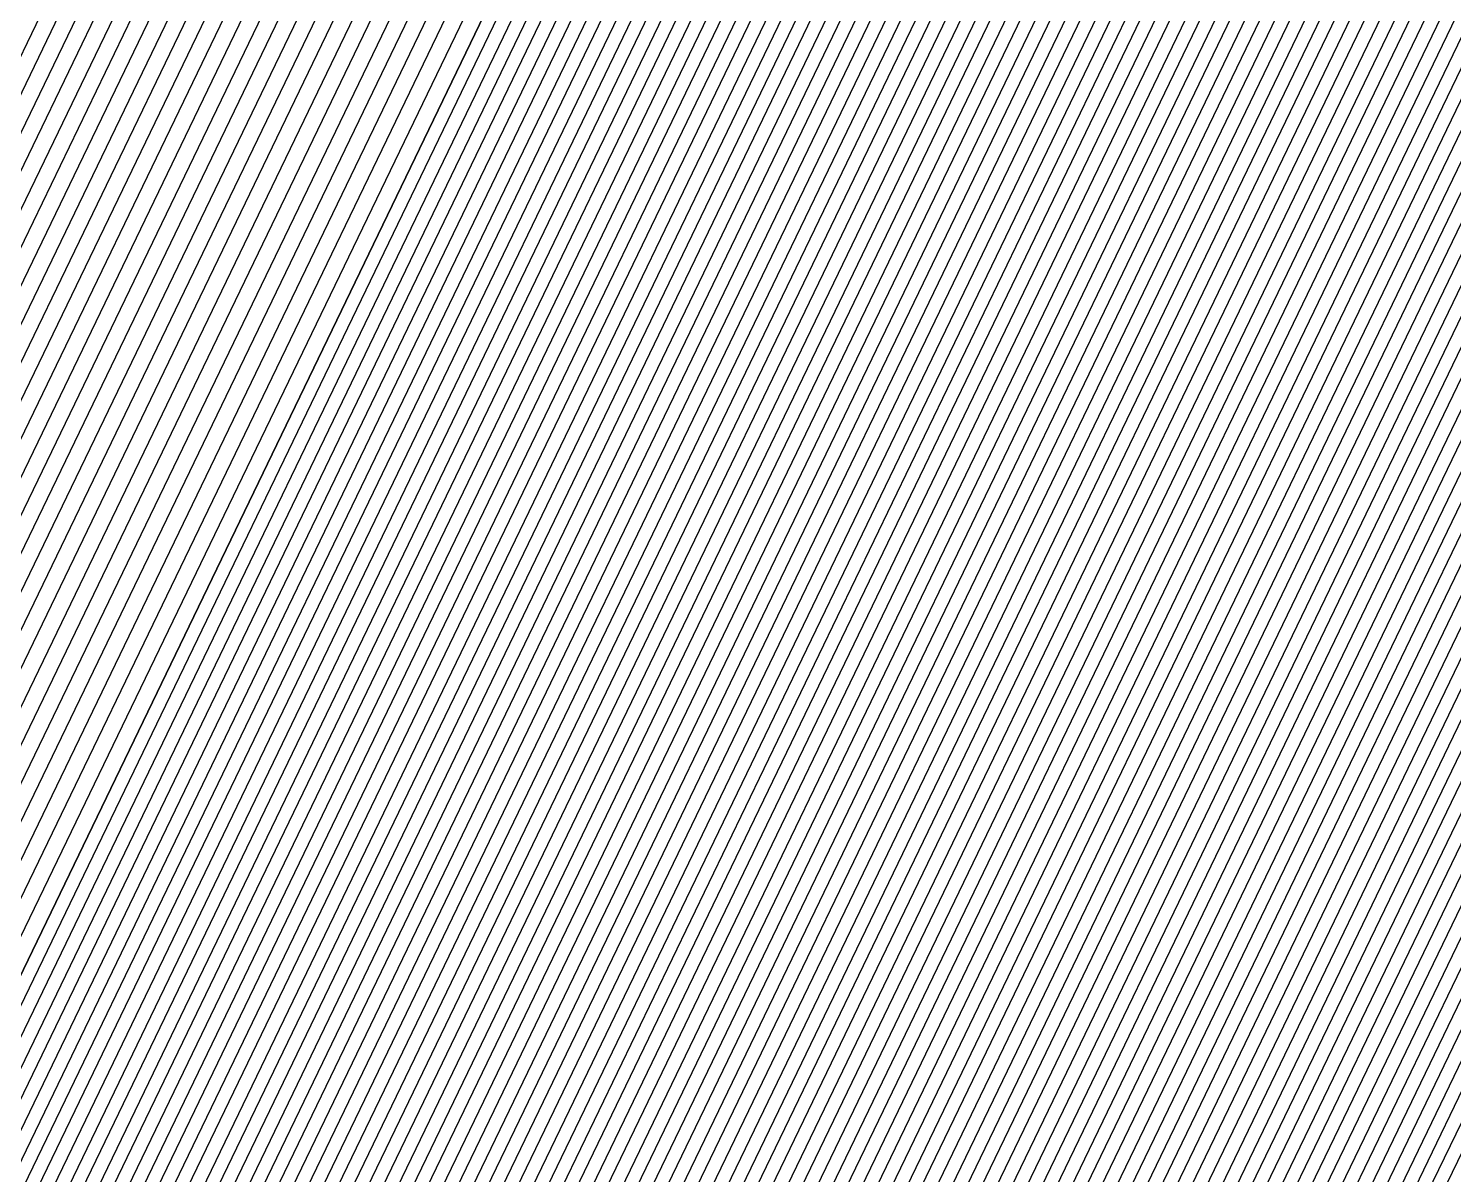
# Model space of a CAD drawing. Extents: x 7084 to 11035, y 13750 to 16729.
# Drawn here: x 8575.3 to 8638.5, y 15227 to 15277.7 of the extents above; entities that cross this region are included whole.
import ezdxf

# ---------------------------------------------------------------- set-up
doc = ezdxf.new("R2010")
doc.units = 0
doc.layers.add('Default', color=7, linetype='Continuous')

msp = doc.modelspace()

# ---------------------------------------------------------------- linework, layer by layer
at = {"layer": 'Default'}
for points in [[(8548.842, 15222.324), (8609.316, 15347.591), (8620.069, 15349.245), (8671.903, 15422.678), (8679.899, 15418.818), (8753.086, 15399.734), (8831.592, 15448.8), (8751.172, 15546.245), (8705.817, 15501.829), (8697.821, 15505.689), (8743.176, 15550.105), (8754.833, 15573.873), (8852.024, 15642.986), (9016.167, 15681.862), (9024.556, 15695.355), (9049.722, 15677.964), (9257.061, 15671.485), (9373.689, 15630.449), (9492.477, 15585.094), (9526.331, 15594.089), (9852.458, 15505.538)], [(8549.255, 15221.485), (8609.89, 15347.085), (8620.195, 15348.671), (8672.168, 15422.299), (8679.83, 15418.599), (8753.212, 15399.465), (8831.927, 15448.662), (8751.293, 15546.365), (8705.817, 15501.832), (8698.154, 15505.531), (8743.63, 15550.064), (8754.802, 15572.842), (8852.25, 15642.139), (9016.83, 15681.119), (9024.869, 15694.049), (9048.987, 15677.383), (9256.877, 15670.887), (9373.815, 15629.742), (9492.919, 15584.266), (9525.363, 15592.886), (9852.357, 15504.099)], [(9852.257, 15502.661), (9524.395, 15591.683), (9493.362, 15583.438), (9373.942, 15629.034), (9256.694, 15670.288), (9048.252, 15676.802), (9025.183, 15692.744), (9017.493, 15680.375), (8852.477, 15641.293), (8754.77, 15571.812), (8744.084, 15550.024), (8698.487, 15505.373), (8705.817, 15501.834), (8751.413, 15546.486), (8832.261, 15448.523), (8753.338, 15399.196), (8679.761, 15418.381), (8672.432, 15421.919), (8620.321, 15348.096), (8610.465, 15346.58), (8549.669, 15220.646)], [(8550.083, 15219.808), (8611.039, 15346.074), (8620.448, 15347.522), (8672.696, 15421.54), (8679.692, 15418.163), (8753.464, 15398.927), (8832.596, 15448.385), (8751.534, 15546.606), (8705.817, 15501.837), (8698.82, 15505.214), (8744.538, 15549.984), (8754.738, 15570.781), (8852.703, 15640.446), (9018.156, 15679.632), (9025.496, 15691.438), (9047.517, 15676.221), (9256.51, 15669.69)], [(9852.055, 15499.785), (9522.459, 15589.278), (9494.247, 15581.782), (9374.195, 15627.62), (9256.326, 15669.092), (9046.782, 15675.64), (9025.81, 15690.133), (9018.819, 15678.889), (8852.93, 15639.599), (8754.706, 15569.751), (8744.991, 15549.944), (8699.153, 15505.056), (8705.817, 15501.839), (8751.654, 15546.727), (8832.93, 15448.246), (8753.589, 15398.658), (8679.623, 15417.945), (8672.96, 15421.161), (8620.574, 15346.947), (8611.613, 15345.569), (8550.496, 15218.969)], [(8550.91, 15218.13), (8612.188, 15345.063), (8620.701, 15346.373), (8673.225, 15420.782), (8679.555, 15417.726), (8753.715, 15398.389), (8833.265, 15448.108), (8751.775, 15546.848), (8705.817, 15501.842), (8699.487, 15504.898), (8745.445, 15549.904), (8754.674, 15568.72), (8853.156, 15638.752), (9019.482, 15678.145), (9026.123, 15688.827), (9046.047, 15675.059), (9256.143, 15668.494), (9374.322, 15626.912), (9494.689, 15580.954), (9521.491, 15588.075), (9851.954, 15498.347)], [(9851.753, 15495.47), (9519.555, 15585.67), (9495.574, 15579.298), (9374.575, 15625.498), (9255.776, 15667.298), (9044.577, 15673.898), (9026.751, 15686.216), (9020.809, 15676.659), (8853.609, 15637.059), (8754.61, 15566.659), (8746.353, 15549.823), (8700.153, 15504.581), (8705.817, 15501.847), (8752.016, 15547.089), (8833.934, 15447.831), (8753.966, 15397.851), (8679.417, 15417.29), (8673.753, 15420.024), (8620.953, 15345.224), (8613.337, 15344.052), (8551.737, 15216.453)], [(9851.652, 15494.032), (9518.587, 15584.467), (9496.017, 15578.47), (9374.701, 15624.79), (9255.592, 15666.699), (9043.842, 15673.317), (9027.064, 15684.91), (9021.472, 15675.915), (8853.836, 15636.212), (8754.578, 15565.629), (8746.806, 15549.783), (8700.486, 15504.423), (8705.817, 15501.849), (8752.137, 15547.21), (8834.268, 15447.692), (8754.092, 15397.582), (8679.348, 15417.071), (8674.017, 15419.645), (8621.08, 15344.65), (8613.911, 15343.547), (8552.15, 15215.614)], [(8552.564, 15214.776), (8614.485, 15343.041), (8621.206, 15344.075), (8674.281, 15419.266), (8679.279, 15416.853), (8754.218, 15397.313), (8834.603, 15447.554), (8752.258, 15547.33), (8705.817, 15501.852), (8700.819, 15504.264), (8747.26, 15549.743), (8754.546, 15564.598), (8854.062, 15635.365), (9022.135, 15675.172), (9027.378, 15683.605), (9043.107, 15672.736), (9255.408, 15666.101), (9374.828, 15624.083), (9496.459, 15577.642), (9517.618, 15583.264), (9851.551, 15492.594)], [(9851.35, 15489.717), (9515.682, 15580.859), (9497.344, 15575.986), (9375.081, 15622.669), (9255.041, 15664.905), (9041.637, 15671.574), (9028.005, 15680.994), (9023.461, 15673.685), (8854.516, 15633.672), (8754.482, 15562.537), (8748.168, 15549.662), (8701.486, 15503.948), (8705.817, 15501.857), (8752.499, 15547.571), (8835.272, 15447.276), (8754.469, 15396.775), (8679.141, 15416.417), (8674.81, 15418.507), (8621.459, 15342.927), (8615.634, 15342.03), (8553.391, 15213.098)], [(8554.218, 15211.421), (8616.783, 15341.019), (8621.712, 15341.778), (8675.338, 15417.749), (8679.003, 15415.98), (8754.721, 15396.237), (8835.941, 15446.999), (8752.74, 15547.813), (8705.817, 15501.862), (8702.152, 15503.631), (8749.075, 15549.582), (8754.418, 15560.476), (8854.969, 15631.978), (9024.787, 15672.198), (9028.632, 15678.383), (9040.167, 15670.412), (9254.674, 15663.709), (9375.334, 15621.254), (9498.229, 15574.33), (9513.746, 15578.453), (9851.149, 15486.841)], [(8554.632, 15210.583), (8617.358, 15340.514), (8621.838, 15341.203), (8675.603, 15417.37), (8678.934, 15415.762), (8754.846, 15395.968), (8836.275, 15446.861), (8752.861, 15547.933), (8705.817, 15501.864), (8702.485, 15503.473), (8749.529, 15549.542), (8754.386, 15559.445), (8855.195, 15631.132), (9025.45, 15671.455), (9028.946, 15677.077), (9039.432, 15669.831), (9254.49, 15663.11), (9375.461, 15620.547), (9498.672, 15573.502), (9512.778, 15577.25), (9851.048, 15485.402)], [(8555.046, 15209.744), (8617.932, 15340.009), (8621.964, 15340.629), (8675.867, 15416.991), (8678.865, 15415.543), (8754.972, 15395.699), (8836.61, 15446.722), (8752.981, 15548.054), (8705.817, 15501.867), (8702.818, 15503.314), (8749.983, 15549.501), (8754.354, 15558.415), (8855.422, 15630.285), (9026.113, 15670.712), (9029.259, 15675.772), (9038.696, 15669.25), (9254.307, 15662.512), (9375.588, 15619.839), (9499.115, 15572.675), (9511.81, 15576.048), (9850.947, 15483.964)], [(8555.459, 15208.905), (8618.506, 15339.503), (8622.091, 15340.054), (8676.131, 15416.612), (8678.796, 15415.325), (8755.098, 15395.43), (8836.944, 15446.584), (8753.102, 15548.175), (8705.817, 15501.869), (8703.151, 15503.156), (8750.437, 15549.461), (8754.322, 15557.384), (8855.648, 15629.438), (9026.776, 15669.968), (9029.573, 15674.466), (9037.961, 15668.669), (9254.123, 15661.914), (9375.714, 15619.132)], [(9850.746, 15481.088), (9509.874, 15573.642), (9500, 15571.019), (9375.841, 15618.425), (9253.94, 15661.316), (9037.226, 15668.088), (9029.886, 15673.16), (9027.44, 15669.225), (8855.875, 15628.591), (8754.291, 15556.354), (8750.891, 15549.421), (8703.484, 15502.998), (8705.817, 15501.872), (8753.223, 15548.295), (8837.279, 15446.445), (8755.224, 15395.161), (8678.727, 15415.107), (8676.395, 15416.233), (8622.217, 15339.48), (8619.081, 15338.998), (8555.873, 15208.067)], [(9508.906, 15572.44), (9500.442, 15570.191), (9375.967, 15617.717), (9253.756, 15660.718), (9036.491, 15667.507), (9030.2, 15671.855), (9028.103, 15668.482), (8856.101, 15627.745), (8754.259, 15555.323), (8751.344, 15549.381), (8703.818, 15502.839), (8705.817, 15501.874), (8753.343, 15548.416), (8837.613, 15446.307), (8755.349, 15394.892), (8678.658, 15414.889), (8676.66, 15415.854), (8622.343, 15338.906), (8619.655, 15338.492), (8556.286, 15207.228)], [(9850.544, 15478.211), (9507.938, 15571.237), (9500.885, 15569.363), (9376.094, 15617.01), (9253.573, 15660.119), (9035.756, 15666.926), (9030.513, 15670.549), (9028.766, 15667.738), (8856.328, 15626.898), (8754.227, 15554.292), (8751.798, 15549.341), (8704.151, 15502.681), (8705.817, 15501.877), (8753.464, 15548.536), (8837.948, 15446.168), (8755.475, 15394.623), (8678.59, 15414.67), (8676.924, 15415.475), (8622.47, 15338.331), (8620.23, 15337.987), (8556.7, 15206.389)], [(8557.113, 15205.551), (8620.804, 15337.481), (8622.596, 15337.757), (8677.188, 15415.095), (8678.521, 15414.452), (8755.601, 15394.354), (8838.282, 15446.03), (8753.584, 15548.657), (8705.817, 15501.879), (8704.484, 15502.523), (8752.252, 15549.3), (8754.195, 15553.262), (8856.555, 15626.051), (9029.429, 15666.995), (9030.827, 15669.244), (9035.021, 15666.345), (9253.389, 15659.521)], [(9850.343, 15475.335), (9506.001, 15568.831), (9501.77, 15567.707), (9376.347, 15615.595), (9253.205, 15658.923), (9034.286, 15665.764), (9031.141, 15667.938), (9030.092, 15666.252), (8856.781, 15625.204), (8754.163, 15552.231), (8752.706, 15549.26), (8704.817, 15502.364), (8705.817, 15501.882), (8753.705, 15548.778), (8838.617, 15445.891), (8755.727, 15394.085), (8678.452, 15414.234), (8677.452, 15414.716), (8622.722, 15337.182), (8621.378, 15336.976), (8557.527, 15204.712)], [(8557.941, 15203.873), (8621.953, 15336.47), (8622.849, 15336.608), (8677.716, 15414.337), (8678.383, 15414.016), (8755.852, 15393.816), (8838.951, 15445.753), (8753.826, 15548.898), (8705.817, 15501.884), (8705.15, 15502.206), (8753.159, 15549.22), (8754.131, 15551.201), (8857.008, 15624.358), (9030.755, 15665.508), (9031.454, 15666.633), (9033.551, 15665.183), (9253.022, 15658.325), (9376.474, 15614.888), (9502.212, 15566.879), (9505.033, 15567.629), (9850.242, 15473.896)], [(8547.923, 15087.875), (8557.091, 15202.47), (8558.189, 15203.045), (8558.354, 15203.035), (8622.527, 15335.965), (8622.975, 15336.034), (8677.981, 15413.958), (8678.314, 15413.797), (8755.978, 15393.547), (8839.286, 15445.614), (8753.946, 15549.019), (8705.817, 15501.887), (8705.483, 15502.048), (8753.613, 15549.18), (8754.099, 15550.17), (8857.234, 15623.511), (9031.418, 15664.765), (9031.768, 15665.327), (9032.816, 15664.603), (9252.838, 15657.727), (9376.6, 15614.181), (9502.655, 15566.051), (9504.065, 15566.426), (9850.141, 15472.458)], [(8559.514, 15202.369), (8623.619, 15335.156), (8623.651, 15335.254), (8623.702, 15335.397), (8678.649, 15413.237), (8756.229, 15393.009), (8839.955, 15445.337), (8754.707, 15548.631), (8857.731, 15621.893), (9031.728, 15663.103), (9032.262, 15663.144), (9252.047, 15656.275), (9252.761, 15656.341), (9376.391, 15612.842), (9376.85, 15613.104), (9502.769, 15565.026), (9503.261, 15564.846), (9848.966, 15470.979)], [(9846.816, 15470.897), (9503.59, 15564.091), (9502.112, 15564.632), (9377.096, 15612.366), (9375.718, 15611.578), (9252.975, 15654.765), (9250.833, 15654.568), (9032.623, 15661.388), (9031.023, 15661.264), (8858.273, 15620.35), (8755.987, 15547.613), (8840.624, 15445.06), (8756.481, 15392.471), (8679.456, 15412.554), (8624.904, 15335.272), (8624.751, 15334.844), (8624.653, 15334.548), (8561.008, 15202.713)], [(9844.666, 15470.815), (9503.918, 15563.336), (9501.456, 15564.238), (9377.342, 15611.627), (9375.045, 15610.314), (9253.188, 15653.19), (9249.618, 15652.862), (9032.984, 15659.631), (9030.317, 15659.426), (8858.815, 15618.807), (8757.267, 15546.596), (8841.293, 15444.783), (8756.732, 15391.933), (8680.264, 15411.871), (8626.105, 15335.147), (8625.851, 15334.433), (8625.686, 15333.941), (8562.501, 15203.058)], [(8563.248, 15203.23), (8626.203, 15333.638), (8626.4, 15334.228), (8626.706, 15335.084), (8680.668, 15411.53), (8756.858, 15391.664), (8841.627, 15444.644), (8757.907, 15546.087), (8859.085, 15618.036), (9029.964, 15658.507), (9033.164, 15658.753), (9249.011, 15652.008), (9253.295, 15652.402), (9374.708, 15609.682), (9377.466, 15611.258), (9501.128, 15564.041), (9504.082, 15562.958), (9843.591, 15470.774)], [(9842.516, 15470.733), (9504.246, 15562.581), (9500.8, 15563.845), (9377.589, 15610.889), (9374.372, 15609.051), (9253.401, 15651.614), (9248.404, 15651.155), (9033.345, 15657.875), (9029.611, 15657.588), (8859.356, 15617.265), (8758.547, 15545.578), (8841.962, 15444.506), (8756.984, 15391.395), (8681.071, 15411.188), (8627.307, 15335.021), (8626.95, 15334.023), (8626.72, 15333.334), (8563.995, 15203.402)], [(8564.742, 15203.575), (8627.237, 15333.03), (8627.5, 15333.818), (8627.907, 15334.959), (8681.475, 15410.847), (8757.109, 15391.126), (8842.296, 15444.367), (8759.187, 15545.069), (8859.627, 15616.493), (9029.258, 15656.669), (9033.526, 15656.997), (9247.797, 15650.301), (9253.508, 15650.827), (9374.035, 15608.419), (9377.712, 15610.519), (9500.471, 15563.648), (9504.41, 15562.203), (9841.441, 15470.692)], [(9840.366, 15470.651), (9504.574, 15561.826), (9500.143, 15563.451), (9377.835, 15610.15), (9373.699, 15607.787), (9253.615, 15650.039), (9247.19, 15649.448), (9033.706, 15656.119), (9028.906, 15655.75), (8859.898, 15615.722), (8759.828, 15544.561), (8842.631, 15444.229), (8757.235, 15390.856), (8681.879, 15410.505), (8628.508, 15334.896), (8628.05, 15333.613), (8627.754, 15332.727), (8565.488, 15203.747)], [(9027.847, 15652.993), (8860.71, 15613.408), (8761.748, 15543.034), (8843.634, 15443.813), (8757.612, 15390.049), (8683.09, 15409.481), (8630.31, 15334.709), (8629.699, 15332.997), (8629.305, 15331.816), (8567.728, 15204.264)], [(9836.066, 15470.487), (9505.231, 15560.316), (9498.83, 15562.663), (9378.327, 15608.673), (9372.353, 15605.259), (9254.041, 15646.888), (9244.761, 15646.034), (9034.428, 15652.607), (9027.494, 15652.074), (8860.981, 15612.637), (8762.388, 15542.526), (8843.969, 15443.675), (8757.738, 15389.78), (8683.494, 15409.139), (8630.911, 15334.646), (8630.249, 15332.792), (8629.822, 15331.512), (8568.475, 15204.436)], [(9834.991, 15470.445), (9505.395, 15559.939), (9498.502, 15562.466), (9378.45, 15608.304), (9372.017, 15604.628), (9254.148, 15646.1), (9244.153, 15645.181), (9034.609, 15651.729), (9027.141, 15651.155), (8861.252, 15611.865), (8763.028, 15542.017), (8844.303, 15443.536), (8757.864, 15389.511), (8683.898, 15408.798), (8631.512, 15334.584), (8630.799, 15332.587), (8630.339, 15331.209), (8569.222, 15204.609)], [(9833.916, 15470.404), (9505.559, 15559.561), (9498.174, 15562.269), (9378.573, 15607.935), (9371.68, 15603.996), (9254.255, 15645.312), (9243.546, 15644.327), (9034.789, 15650.851), (9026.789, 15650.236), (8861.523, 15611.094), (8763.668, 15541.508), (8844.638, 15443.398), (8757.989, 15389.242), (8684.302, 15408.456), (8632.112, 15334.521), (8631.348, 15332.382), (8630.856, 15330.905), (8569.969, 15204.781)], [(8570.715, 15204.953), (8631.373, 15330.601), (8631.898, 15332.177), (8632.713, 15334.459), (8684.705, 15408.114), (8758.115, 15388.973), (8844.972, 15443.259), (8764.308, 15540.999), (8861.793, 15610.322), (9026.436, 15649.317), (9034.97, 15649.973), (9242.939, 15643.474), (9254.361, 15644.524), (9371.344, 15603.364), (9378.696, 15607.565), (9497.845, 15562.072), (9505.723, 15559.184), (9832.841, 15470.363)], [(9026.083, 15648.398), (8862.064, 15609.551), (8764.948, 15540.491), (8845.307, 15443.12), (8758.241, 15388.704), (8685.109, 15407.773), (8633.314, 15334.396), (8632.448, 15331.972), (8631.89, 15330.298), (8571.462, 15205.126)], [(8572.209, 15205.298), (8632.407, 15329.994), (8632.998, 15331.767), (8633.915, 15334.334), (8685.513, 15407.431), (8758.367, 15388.435), (8845.641, 15442.982), (8765.588, 15539.982), (8862.335, 15608.78), (9025.73, 15647.479), (9035.331, 15648.217), (9241.724, 15641.767), (9254.575, 15642.949), (9370.671, 15602.1), (9378.943, 15606.827), (9497.189, 15561.678), (9506.051, 15558.429), (9830.691, 15470.281)], [(9025.377, 15646.56), (8862.606, 15608.008), (8766.228, 15539.473), (8845.976, 15442.843), (8758.492, 15388.166), (8685.917, 15407.09), (8634.515, 15334.271), (8633.548, 15331.561), (8632.924, 15329.69), (8572.956, 15205.47)], [(9828.541, 15470.199), (9506.38, 15557.674), (9496.533, 15561.284), (9379.189, 15606.088), (9369.998, 15600.836), (9254.788, 15641.373), (9240.51, 15640.06), (9035.692, 15646.461), (9025.024, 15645.64), (8862.877, 15607.237), (8766.868, 15538.964), (8846.31, 15442.705), (8758.618, 15387.897), (8686.321, 15406.748), (8635.116, 15334.209), (8634.097, 15331.356), (8633.441, 15329.387), (8573.702, 15205.643)], [(8574.449, 15205.815), (8633.958, 15329.083), (8634.647, 15331.151), (8635.717, 15334.146), (8686.724, 15406.407), (8758.744, 15387.628), (8846.645, 15442.566), (8767.508, 15538.456), (8863.147, 15606.466), (9024.671, 15644.721), (9035.872, 15645.583), (9239.903, 15639.207), (9254.895, 15640.586), (9369.662, 15600.205), (9379.312, 15605.719), (9496.204, 15561.087), (9506.544, 15557.296), (9827.466, 15470.158)], [(8575.409, 14943.072), (8560.589, 15082.801), (8562.575, 15087.314), (8571.044, 15193.17), (8573.391, 15198.044), (8574.113, 15200.21), (8575.196, 15205.987), (8634.475, 15328.78), (8635.197, 15330.946), (8636.318, 15334.083), (8687.128, 15406.065), (8758.869, 15387.359), (8846.979, 15442.428), (8768.148, 15537.947), (8863.418, 15605.694), (9024.319, 15643.802), (9036.053, 15644.705), (9239.295, 15638.354), (9255.001, 15639.798), (9369.325, 15599.573), (9379.435, 15605.35), (9495.876, 15560.89), (9506.708, 15556.919), (9826.391, 15470.117)], [(9825.316, 15470.076), (9506.872, 15556.541), (9495.548, 15560.693), (9379.558, 15604.98), (9368.989, 15598.941), (9255.108, 15639.01), (9238.688, 15637.5), (9036.233, 15643.827), (9023.966, 15642.883), (8863.689, 15604.923), (8768.788, 15537.438), (8847.314, 15442.289), (8758.995, 15387.09), (8687.532, 15405.724), (8636.918, 15334.021), (8635.747, 15330.741), (8634.992, 15328.476), (8575.943, 15206.16)], [(8575.385, 15197.478), (8576.205, 15199.94), (8577.436, 15206.504), (8636.026, 15327.869), (8636.846, 15330.331), (8638.12, 15333.896), (8688.34, 15405.041), (8759.247, 15386.552), (8847.983, 15442.012), (8770.068, 15536.421), (8864.231, 15603.38), (9023.26, 15641.045), (9036.595, 15642.071), (9237.474, 15635.793), (9255.322, 15637.435), (9368.316, 15597.677), (9379.804, 15604.242), (9494.891, 15560.3), (9507.2, 15555.786), (9823.166, 15469.994)], [(8578.183, 15206.677), (8636.543, 15327.565), (8637.396, 15330.125), (8638.72, 15333.833), (8688.743, 15404.699), (8759.372, 15386.283), (8848.317, 15441.874), (8770.708, 15535.912), (8864.501, 15602.609), (9022.907, 15640.126), (9036.775, 15641.193), (9236.867, 15634.94), (9255.428, 15636.647), (9367.98, 15597.045), (9379.927, 15603.873), (9494.563, 15560.103), (9507.364, 15555.409), (9822.091, 15469.953)], [(9367.643, 15596.414), (9255.535, 15635.859), (9236.259, 15634.087), (9036.956, 15640.315), (9022.554, 15639.207), (8864.772, 15601.838), (8771.349, 15535.403), (8848.652, 15441.735), (8759.498, 15386.014), (8689.147, 15404.358), (8639.321, 15333.771), (8637.946, 15329.92), (8637.06, 15327.262), (8578.929, 15206.849)], [(9819.942, 15469.871), (9507.692, 15554.654), (9493.907, 15559.709), (9380.173, 15603.134), (9367.307, 15595.782), (9255.642, 15635.071), (9235.652, 15633.233), (9037.136, 15639.437), (9022.201, 15638.288), (8865.043, 15601.066), (8771.989, 15534.894), (8848.987, 15441.597), (8759.624, 15385.745), (8689.551, 15404.016), (8639.922, 15333.708), (8638.496, 15329.715), (8637.577, 15326.958), (8579.676, 15207.021)], [(8581.17, 15207.366), (8638.611, 15326.351), (8639.595, 15329.305), (8641.123, 15333.583), (8690.358, 15403.333), (8759.875, 15385.207), (8849.656, 15441.32), (8773.269, 15533.877), (8865.584, 15599.524), (9021.496, 15636.45), (9037.497, 15637.681), (9234.438, 15631.526), (9255.855, 15633.496), (9366.634, 15594.518), (9380.42, 15602.396)], [(8581.916, 15207.538), (8639.128, 15326.047), (8640.145, 15329.1), (8641.724, 15333.521), (8690.762, 15402.991), (8760.001, 15384.938), (8849.99, 15441.181), (8773.909, 15533.368), (8865.855, 15598.752), (9021.143, 15635.531), (9037.678, 15636.803), (9233.83, 15630.673), (9255.962, 15632.708), (9366.297, 15593.886), (9380.543, 15602.026), (9492.922, 15559.118), (9508.185, 15553.522), (9816.717, 15469.748)], [(8580.037, 15196.157), (8581.088, 15199.308), (8582.663, 15207.711), (8639.645, 15325.743), (8640.695, 15328.895), (8642.325, 15333.458), (8691.166, 15402.65), (8760.127, 15384.669), (8850.325, 15441.042), (8774.549, 15532.859), (8866.126, 15597.981), (9020.79, 15634.612), (9037.858, 15635.925), (9233.223, 15629.82), (9256.068, 15631.92), (9365.961, 15593.254), (9380.666, 15601.657), (9492.594, 15558.921), (9508.349, 15553.144), (9815.642, 15469.707)], [(8569.074, 15087.314), (8577.182, 15188.657), (8580.702, 15195.968), (8581.785, 15199.217), (8583.41, 15207.883), (8640.162, 15325.44), (8641.245, 15328.689), (8642.926, 15333.396), (8691.57, 15402.308), (8760.252, 15384.4), (8850.659, 15440.904), (8775.189, 15532.35), (8866.397, 15597.21), (9020.437, 15633.693), (9038.039, 15635.047), (9232.616, 15628.966), (9256.175, 15631.132), (9365.624, 15592.622), (9380.789, 15601.288), (9492.265, 15558.724), (9508.513, 15552.767), (9814.567, 15469.666)], [(8569.665, 15087.314), (8577.74, 15188.246), (8581.367, 15195.779), (8582.483, 15199.127), (8584.157, 15208.055), (8640.679, 15325.136), (8641.795, 15328.484), (8643.526, 15333.333), (8691.974, 15401.967), (8760.378, 15384.131), (8850.994, 15440.765), (8775.829, 15531.842), (8866.668, 15596.438), (9020.084, 15632.774), (9038.219, 15634.169), (9232.009, 15628.113), (9256.282, 15630.345), (9365.288, 15591.991), (9380.912, 15600.919), (9491.937, 15558.527), (9508.677, 15552.389), (9813.492, 15469.625)], [(8553.805, 15212.26), (8616.209, 15341.525), (8621.585, 15342.352), (8675.074, 15418.128), (8679.072, 15416.198), (8754.595, 15396.506), (8835.606, 15447.138), (8752.619, 15547.692), (8705.817, 15501.859), (8701.819, 15503.789), (8748.622, 15549.622), (8754.45, 15561.506), (8854.742, 15632.825)], [(8585.65, 15208.4), (8641.712, 15324.529), (8642.894, 15328.074), (8644.728, 15333.208), (8692.781, 15401.284), (8760.629, 15383.593), (8851.663, 15440.488), (8777.109, 15530.824), (8867.209, 15594.895), (9019.379, 15630.936), (9038.58, 15632.413), (9230.794, 15626.406), (9256.495, 15628.769), (9364.615, 15590.727), (9381.158, 15600.18), (9491.281, 15558.133), (9509.005, 15551.634), (9811.342, 15469.543)], [(9019.731, 15631.855), (8866.938, 15595.667), (8776.469, 15531.333), (8851.328, 15440.627), (8760.504, 15383.862), (8692.377, 15401.625), (8644.127, 15333.271), (8642.344, 15328.279), (8641.195, 15324.833), (8584.903, 15208.228)], [(9810.267, 15469.502), (9509.17, 15551.257), (9490.953, 15557.936), (9381.281, 15599.811), (9364.279, 15590.095), (9256.602, 15627.981), (9230.187, 15625.552), (9038.761, 15631.535), (9019.026, 15630.017), (8867.48, 15594.124), (8777.749, 15530.315), (8851.997, 15440.35), (8760.755, 15383.324), (8693.185, 15400.942), (8645.328, 15333.145), (8643.444, 15327.869), (8642.229, 15324.225), (8586.397, 15208.572), (8584.575, 15198.856), (8583.361, 15195.213)], [(8587.144, 15208.744), (8642.746, 15323.922), (8643.994, 15327.664), (8645.929, 15333.083), (8693.589, 15400.601), (8760.881, 15383.055), (8852.332, 15440.211), (8778.389, 15529.807), (8867.751, 15593.353), (9018.673, 15629.097), (9038.941, 15630.657), (9229.58, 15624.699), (9256.708, 15627.194), (9363.942, 15589.463), (9381.404, 15599.441), (9490.624, 15557.739), (9509.334, 15550.879), (9809.192, 15469.461)], [(8569.099, 15079.314), (8572.619, 15087.314), (8580.53, 15186.195), (8584.69, 15194.836), (8585.97, 15198.676), (8587.89, 15208.917), (8643.263, 15323.618), (8644.543, 15327.459), (8646.53, 15333.02), (8693.993, 15400.259), (8761.007, 15382.786), (8852.666, 15440.073), (8779.029, 15529.298), (8868.022, 15592.581), (9018.32, 15628.178), (9039.122, 15629.779), (9228.973, 15623.846), (9256.815, 15626.406), (9363.606, 15588.831), (9381.527, 15599.072), (9490.296, 15557.542), (9509.498, 15550.502), (9808.117, 15469.42)], [(8588.637, 15209.089), (8643.78, 15323.315), (8645.093, 15327.253), (8647.131, 15332.958), (8694.396, 15399.918), (8761.132, 15382.517), (8853.001, 15439.934), (8779.669, 15528.789), (8868.292, 15591.81), (9017.967, 15627.259), (9039.302, 15628.901), (9228.365, 15622.992), (9256.922, 15625.618), (9363.269, 15588.199), (9381.651, 15598.703), (9489.968, 15557.345), (9509.662, 15550.124), (9807.042, 15469.379)], [(9805.967, 15469.338), (9509.826, 15549.747), (9489.64, 15557.149), (9381.774, 15598.334), (9362.933, 15587.568), (9257.028, 15624.83), (9227.758, 15622.139), (9039.483, 15628.023), (9017.614, 15626.34), (8868.563, 15591.039), (8780.309, 15528.28), (8853.335, 15439.796), (8761.258, 15382.248), (8694.8, 15399.576), (8647.731, 15332.895), (8645.643, 15327.048), (8644.297, 15323.011), (8589.384, 15209.261)], [(9804.892, 15469.297), (9509.99, 15549.369), (9489.311, 15556.952), (9381.897, 15597.964), (9362.597, 15586.936), (9257.135, 15624.043), (9227.151, 15621.285), (9039.664, 15627.144), (9017.262, 15625.421), (8868.834, 15590.267), (8780.949, 15527.772), (8853.67, 15439.657), (8761.384, 15381.979), (8695.204, 15399.235), (8648.332, 15332.833), (8646.193, 15326.843), (8644.814, 15322.707), (8590.13, 15209.434)], [(9801.667, 15469.174), (9510.482, 15548.237), (9488.327, 15556.361), (9382.266, 15596.857), (9361.587, 15585.04), (9257.455, 15621.679), (9225.329, 15618.725), (9040.205, 15624.51), (9016.203, 15622.664), (8869.646, 15587.953), (8782.87, 15526.245), (8854.673, 15439.242), (8761.761, 15381.171), (8696.415, 15398.21), (8650.134, 15332.645), (8647.842, 15326.228), (8646.365, 15321.796), (8592.371, 15209.951)], [(8593.117, 15210.123), (8646.882, 15321.493), (8648.392, 15326.022), (8650.735, 15332.583), (8696.819, 15397.868), (8761.887, 15380.902), (8855.008, 15439.103), (8783.51, 15525.737), (8869.917, 15587.182), (9015.85, 15621.745), (9040.386, 15623.632), (9224.722, 15617.872), (9257.562, 15620.892), (9361.251, 15584.408), (9382.389, 15596.487), (9487.998, 15556.164), (9510.647, 15547.86), (9800.592, 15469.133)], [(8594.611, 15210.468), (8647.916, 15320.886), (8649.492, 15325.612), (8651.936, 15332.458), (8697.627, 15397.185), (8762.138, 15380.364), (8855.677, 15438.826), (8784.79, 15524.719), (8870.459, 15585.639), (9015.144, 15619.907), (9040.747, 15621.876), (9223.507, 15616.165), (9257.775, 15619.316), (9360.578, 15583.145), (9382.635, 15595.749), (9487.342, 15555.77)], [(9797.367, 15469.009), (9511.139, 15546.727), (9487.014, 15555.573), (9382.758, 15595.38), (9360.241, 15582.513), (9257.882, 15618.528), (9222.9, 15615.312), (9040.927, 15620.998), (9014.792, 15618.988), (8870.73, 15584.868), (8785.43, 15524.21), (8856.011, 15438.687), (8762.264, 15380.095), (8698.03, 15396.844), (8652.537, 15332.395), (8650.041, 15325.407), (8648.433, 15320.582), (8595.358, 15210.64)], [(8596.851, 15210.985), (8649.467, 15319.975), (8651.141, 15324.997), (8653.739, 15332.27), (8698.838, 15396.161), (8762.515, 15379.557), (8856.68, 15438.41), (8786.71, 15523.193), (8871.271, 15583.325), (9014.086, 15617.15), (9041.288, 15619.242), (9221.686, 15613.605), (9258.095, 15616.953), (9359.569, 15581.249), (9383.004, 15594.641), (9486.357, 15555.179)], [(8598.345, 15211.329), (8650.501, 15319.368), (8652.241, 15324.586), (8654.94, 15332.145), (8699.645, 15395.478), (8762.767, 15379.019), (8857.349, 15438.133), (8787.99, 15522.175), (8871.813, 15581.783), (9013.38, 15615.312), (9041.649, 15617.486), (9220.471, 15611.898), (9258.308, 15615.377), (9358.896, 15579.985), (9383.251, 15593.903), (9485.701, 15554.785), (9511.795, 15545.217), (9793.067, 15468.845)], [(8599.091, 15211.502), (8651.018, 15319.064), (8652.79, 15324.381), (8655.541, 15332.082), (8700.049, 15395.136), (8762.892, 15378.75), (8857.684, 15437.995), (8788.63, 15521.666), (8872.084, 15581.011), (9013.027, 15614.393), (9041.83, 15616.608), (9219.864, 15611.045), (9258.415, 15614.589), (9358.559, 15579.354), (9383.374, 15593.533), (9485.373, 15554.588), (9511.96, 15544.84), (9791.992, 15468.804)], [(8599.838, 15211.674), (8651.535, 15318.76), (8653.34, 15324.176), (8656.141, 15332.02), (8700.453, 15394.795), (8763.018, 15378.481), (8858.018, 15437.856), (8789.27, 15521.158), (8872.354, 15580.24), (9012.674, 15613.474), (9042.01, 15615.73), (9219.257, 15610.191), (9258.522, 15613.802), (9358.223, 15578.722), (9383.497, 15593.164), (9485.044, 15554.391), (9512.124, 15544.462), (9790.917, 15468.763)], [(9789.842, 15468.722), (9512.288, 15544.085), (9484.716, 15554.194), (9383.62, 15592.795), (9357.886, 15578.09), (9258.628, 15613.014), (9218.65, 15609.338), (9042.191, 15614.852), (9012.322, 15612.554), (8872.625, 15579.468), (8789.91, 15520.649), (8858.353, 15437.718), (8763.144, 15378.212), (8700.857, 15394.453), (8656.742, 15331.957), (8653.89, 15323.971), (8652.052, 15318.457), (8600.585, 15211.846)], [(8601.331, 15212.019), (8652.569, 15318.153), (8654.44, 15323.766), (8657.343, 15331.895), (8701.261, 15394.112), (8763.27, 15377.943), (8858.687, 15437.579), (8790.55, 15520.14), (8872.896, 15578.697), (9011.969, 15611.635), (9042.371, 15613.974), (9218.042, 15608.484), (9258.735, 15612.226), (9357.55, 15577.458), (9383.743, 15592.425), (9484.388, 15553.997), (9512.452, 15543.707), (9788.767, 15468.681)], [(8602.825, 15212.363), (8653.603, 15317.546), (8655.539, 15323.356), (8658.544, 15331.77), (8702.068, 15393.429), (8763.521, 15377.405), (8859.356, 15437.302), (8791.83, 15519.123), (8873.437, 15577.154), (9011.263, 15609.797), (9042.732, 15612.218), (9216.828, 15606.777), (9258.948, 15610.651), (9356.877, 15576.194)], [(9785.543, 15468.558), (9512.944, 15542.575), (9483.403, 15553.407), (9384.112, 15591.318), (9356.541, 15575.562), (9259.055, 15609.863), (9216.221, 15605.924), (9042.913, 15611.34), (9010.91, 15608.878), (8873.708, 15576.383), (8792.47, 15518.614), (8859.691, 15437.164), (8763.647, 15377.136), (8702.472, 15393.087), (8659.145, 15331.707), (8656.089, 15323.15), (8654.12, 15317.242), (8603.572, 15212.536)], [(9784.468, 15468.517), (9513.108, 15542.197), (9483.075, 15553.21), (9384.235, 15590.948), (9356.204, 15574.931), (9259.162, 15609.075), (9215.613, 15605.071), (9043.094, 15610.462), (9010.557, 15607.959), (8873.979, 15575.612), (8793.11, 15518.105), (8860.025, 15437.025), (8763.772, 15376.867), (8702.876, 15392.745), (8659.746, 15331.645), (8656.639, 15322.945), (8654.637, 15316.939), (8604.318, 15212.708)], [(8605.065, 15212.88), (8655.154, 15316.635), (8657.189, 15322.74), (8660.347, 15331.582), (8703.28, 15392.404), (8763.898, 15376.598), (8860.36, 15436.886), (8793.75, 15517.596), (8874.25, 15574.84), (9010.204, 15607.04), (9043.274, 15609.584), (9215.006, 15604.217), (9259.269, 15608.287), (9355.868, 15574.299), (9384.358, 15590.579)], [(8605.812, 15213.053), (8655.671, 15316.331), (8657.739, 15322.535), (8660.947, 15331.52), (8703.683, 15392.062), (8764.024, 15376.329), (8860.694, 15436.748), (8794.391, 15517.088), (8874.521, 15574.069), (9009.852, 15606.121), (9043.455, 15608.706), (9214.399, 15603.364), (9259.375, 15607.5), (9355.531, 15573.667), (9384.482, 15590.21), (9482.418, 15552.816)], [(9781.243, 15468.394), (9513.601, 15541.065), (9482.09, 15552.619), (9384.605, 15589.841), (9355.195, 15573.035), (9259.482, 15606.712), (9213.792, 15602.51), (9043.635, 15607.828), (9009.499, 15605.202), (8874.791, 15573.298), (8795.031, 15516.579), (8861.029, 15436.609), (8764.15, 15376.06), (8704.087, 15391.721), (8661.548, 15331.457), (8658.288, 15322.33), (8656.188, 15316.028), (8606.559, 15213.225)], [(8607.305, 15213.397), (8656.705, 15315.724), (8658.838, 15322.125), (8662.149, 15331.394), (8704.491, 15391.379), (8764.275, 15375.791), (8861.363, 15436.471), (8795.671, 15516.07), (8875.062, 15572.526), (9009.146, 15604.283), (9043.816, 15606.95), (9213.184, 15601.657), (9259.589, 15605.924), (9354.858, 15572.403), (9384.728, 15589.471), (9481.762, 15552.422), (9513.765, 15540.688), (9780.168, 15468.353)], [(9779.093, 15468.312), (9513.929, 15540.31), (9481.434, 15552.225), (9384.851, 15589.102), (9354.522, 15571.771), (9259.695, 15605.136), (9212.577, 15600.804), (9043.996, 15606.072), (9008.793, 15603.364), (8875.333, 15571.755), (8796.311, 15515.561), (8861.698, 15436.332), (8764.401, 15375.522), (8704.895, 15391.038), (8662.749, 15331.332), (8659.388, 15321.92), (8657.222, 15315.421), (8608.052, 15213.57)], [(8608.799, 15213.742), (8657.738, 15315.117), (8659.938, 15321.714), (8663.35, 15331.269), (8705.298, 15390.696), (8764.527, 15375.253), (8862.032, 15436.194), (8796.951, 15515.052), (8875.604, 15570.984), (9008.44, 15602.445), (9044.177, 15605.194), (9211.97, 15599.95), (9259.802, 15604.349), (9354.186, 15571.14), (9384.974, 15588.733), (9481.106, 15552.028), (9514.093, 15539.933), (9778.018, 15468.271)], [(9044.357, 15604.316), (9008.087, 15601.526), (8875.875, 15570.212), (8797.591, 15514.544), (8862.367, 15436.055), (8764.652, 15374.984), (8705.702, 15390.355), (8663.951, 15331.207), (8660.487, 15321.509), (8658.255, 15314.813), (8609.546, 15213.914)], [(9775.868, 15468.189), (9514.421, 15539.178), (9480.449, 15551.634), (9385.22, 15587.994), (9353.513, 15569.876), (9260.015, 15602.773), (9210.756, 15598.243), (9044.538, 15603.438), (9007.735, 15600.607), (8876.145, 15569.441), (8798.231, 15514.035), (8862.701, 15435.917), (8764.778, 15374.715), (8706.106, 15390.013), (8664.552, 15331.144), (8661.037, 15321.304), (8658.772, 15314.51), (8610.292, 15214.086)], [(9774.793, 15468.148), (9514.585, 15538.8), (9480.121, 15551.437), (9385.343, 15587.625), (9353.176, 15569.244), (9260.122, 15601.985), (9210.148, 15597.39), (9044.718, 15602.56), (9007.382, 15599.688), (8876.416, 15568.67), (8798.871, 15513.526), (8863.036, 15435.778), (8764.904, 15374.446), (8706.51, 15389.672), (8665.152, 15331.082), (8661.587, 15321.099), (8659.289, 15314.206), (8611.039, 15214.259)], [(8611.786, 15214.431), (8659.806, 15313.902), (8662.137, 15320.894), (8665.753, 15331.019), (8706.914, 15389.33), (8765.03, 15374.177), (8863.37, 15435.64), (8799.511, 15513.017), (8876.687, 15567.898), (9007.029, 15598.769), (9044.899, 15601.682), (9209.541, 15596.537), (9260.229, 15601.198), (9352.84, 15568.612), (9385.466, 15587.256), (9479.793, 15551.24), (9514.749, 15538.423), (9773.718, 15468.107)], [(8612.532, 15214.603), (8660.323, 15313.599), (8662.687, 15320.689), (8666.354, 15330.957), (8707.317, 15388.989), (8765.155, 15373.908), (8863.705, 15435.501), (8800.151, 15512.509), (8876.958, 15567.127), (9006.676, 15597.85), (9045.079, 15600.804), (9208.934, 15595.683), (9260.335, 15600.41), (9352.503, 15567.98), (9385.589, 15586.887), (9479.464, 15551.043), (9514.914, 15538.045), (9772.643, 15468.066)], [(9771.568, 15468.025), (9515.078, 15537.668), (9479.136, 15550.846), (9385.712, 15586.517), (9352.167, 15567.348), (9260.442, 15599.622), (9208.327, 15594.83), (9045.26, 15599.926), (9006.323, 15596.931), (8877.229, 15566.356), (8800.791, 15512), (8864.039, 15435.363), (8765.281, 15373.639), (8707.721, 15388.647), (8666.955, 15330.894), (8663.236, 15320.484), (8660.84, 15313.295), (8613.279, 15214.776)], [(9770.493, 15467.984), (9515.242, 15537.29), (9478.808, 15550.65), (9385.836, 15586.148), (9351.83, 15566.717), (9260.549, 15598.834), (9207.719, 15593.976), (9045.44, 15599.048), (9005.97, 15596.011), (8877.499, 15565.584), (8801.431, 15511.491), (8864.374, 15435.224), (8765.407, 15373.37), (8708.125, 15388.306), (8667.555, 15330.832), (8663.786, 15320.278), (8661.357, 15312.992), (8614.026, 15214.948)], [(9769.418, 15467.943), (9515.406, 15536.913), (9478.48, 15550.453), (9385.959, 15585.779), (9351.494, 15566.085), (9260.655, 15598.046), (9207.112, 15593.123), (9045.621, 15598.17), (9005.617, 15595.092), (8877.77, 15564.813), (8802.071, 15510.982), (8864.708, 15435.085), (8765.532, 15373.101), (8708.529, 15387.964), (8668.156, 15330.769), (8664.336, 15320.073), (8661.874, 15312.688), (8614.773, 15215.12)], [(8587.62, 15071.723), (8594.48, 15087.314), (8601.176, 15171.014), (8609.283, 15187.852), (8611.778, 15195.336), (8615.519, 15215.293), (8662.391, 15312.384), (8664.886, 15319.868), (8668.757, 15330.707), (8708.933, 15387.622), (8765.658, 15372.832), (8865.043, 15434.947), (8802.711, 15510.474), (8878.041, 15564.041), (9005.265, 15594.173), (9045.801, 15597.292), (9206.505, 15592.27), (9260.762, 15597.259), (9351.158, 15565.453), (9386.082, 15585.409), (9478.151, 15550.256), (9515.57, 15536.535), (9768.343, 15467.902)], [(8616.266, 15215.465), (8662.908, 15312.081), (8665.436, 15319.663), (8669.357, 15330.644), (8709.336, 15387.281), (8765.784, 15372.563), (8865.377, 15434.808), (8803.351, 15509.965), (8878.312, 15563.27), (9004.912, 15593.254), (9045.982, 15596.414), (9205.898, 15591.416), (9260.869, 15596.471), (9350.821, 15564.821), (9386.205, 15585.04), (9477.823, 15550.059), (9515.734, 15536.158), (9767.268, 15467.861)], [(9766.193, 15467.82), (9515.898, 15535.78), (9477.495, 15549.862), (9386.328, 15584.671), (9350.485, 15564.189), (9260.975, 15595.683), (9205.29, 15590.563), (9046.163, 15595.536), (9004.559, 15592.335), (8878.583, 15562.499), (8803.991, 15509.456), (8865.712, 15434.67), (8765.91, 15372.293), (8709.74, 15386.939), (8669.958, 15330.582), (8665.985, 15319.458), (8663.425, 15311.777), (8617.013, 15215.637)], [(8617.76, 15215.81), (8663.942, 15311.474), (8666.535, 15319.253), (8670.559, 15330.519), (8710.144, 15386.598), (8766.035, 15372.024), (8866.046, 15434.531), (8804.631, 15508.947), (8878.853, 15561.727), (9004.206, 15591.416), (9046.343, 15594.658), (9204.683, 15589.709), (9261.082, 15594.895), (9350.148, 15563.557), (9386.451, 15584.302), (9477.167, 15549.665), (9516.062, 15535.403), (9765.118, 15467.779)], [(9764.043, 15467.738), (9516.227, 15535.026), (9476.838, 15549.468), (9386.574, 15583.932), (9349.812, 15562.925), (9261.189, 15594.108), (9204.076, 15588.856), (9046.524, 15593.779), (9003.853, 15590.497), (8879.124, 15560.956), (8805.272, 15508.439), (8866.381, 15434.393), (8766.161, 15371.755), (8710.548, 15386.256), (8671.16, 15330.456), (8667.085, 15319.048), (8664.459, 15311.17), (8618.506, 15215.982)], [(8619.253, 15216.154), (8664.976, 15310.866), (8667.635, 15318.842), (8671.76, 15330.394), (8710.951, 15385.915), (8766.287, 15371.486), (8866.715, 15434.254), (8805.912, 15507.93), (8879.395, 15560.185), (9003.5, 15589.578), (9046.704, 15592.901), (9203.469, 15588.003), (9261.295, 15593.32), (9349.475, 15562.294), (9386.697, 15583.563), (9476.51, 15549.271), (9516.391, 15534.648), (9762.968, 15467.697)], [(8614.6, 15186.342), (8617.357, 15194.614), (8621.493, 15216.671), (8666.527, 15309.955), (8669.284, 15318.227), (8673.562, 15330.206), (8712.163, 15384.89), (8766.664, 15370.679), (8867.719, 15433.839), (8807.832, 15506.404), (8880.207, 15557.871), (9002.442, 15586.821), (9047.246, 15590.267), (9201.647, 15585.442), (9261.615, 15590.957), (9348.466, 15560.398), (9387.066, 15582.455), (9475.526, 15548.68), (9516.883, 15533.516), (9759.743, 15467.573)], [(9758.668, 15467.532), (9517.047, 15533.138), (9475.197, 15548.483), (9387.189, 15582.086), (9348.13, 15559.766), (9261.722, 15590.169), (9201.04, 15584.589), (9047.426, 15589.389), (9002.089, 15585.902), (8880.478, 15557.099), (8808.472, 15505.895), (8868.054, 15433.7), (8766.79, 15370.41), (8712.567, 15384.549), (8674.163, 15330.144), (8669.834, 15318.022), (8667.044, 15309.652), (8622.24, 15216.844), (8618.055, 15194.524), (8615.265, 15186.154)], [(9756.518, 15467.45), (9517.375, 15532.383), (9474.541, 15548.089), (9387.436, 15581.348), (9347.457, 15558.502), (9261.935, 15588.593), (9199.825, 15582.882), (9047.787, 15587.633), (9001.383, 15584.064), (8881.02, 15555.557), (8809.752, 15504.877), (8868.723, 15433.423), (8767.041, 15369.872), (8713.374, 15383.866), (8675.365, 15330.019), (8670.934, 15317.611), (8668.078, 15309.045), (8623.733, 15217.188)], [(9047.607, 15588.511), (9001.736, 15584.983), (8880.749, 15556.328), (8809.112, 15505.386), (8868.388, 15433.562), (8766.915, 15370.141), (8712.97, 15384.207), (8674.764, 15330.081), (8670.384, 15317.817), (8667.561, 15309.348), (8622.987, 15217.016)], [(9755.444, 15467.409), (9517.539, 15532.006), (9474.213, 15547.892), (9387.559, 15580.978), (9347.12, 15557.871), (9262.042, 15587.806), (9199.218, 15582.029), (9047.968, 15586.755), (9001.03, 15583.145), (8881.291, 15554.785), (8810.392, 15504.368), (8869.057, 15433.285), (8767.167, 15369.603), (8713.778, 15383.524), (8675.965, 15329.956), (8671.483, 15317.406), (8668.595, 15308.741), (8624.48, 15217.361)], [(9754.369, 15467.368), (9517.704, 15531.628), (9473.884, 15547.695), (9387.682, 15580.609), (9346.784, 15557.239), (9262.149, 15587.018), (9198.611, 15581.175), (9048.148, 15585.877), (9000.677, 15582.226), (8881.561, 15554.014), (8811.032, 15503.86), (8869.392, 15433.146), (8767.293, 15369.334), (8714.182, 15383.183), (8676.566, 15329.894), (8672.033, 15317.201), (8669.112, 15308.437), (8625.227, 15217.533)], [(8625.974, 15217.705), (8669.629, 15308.134), (8672.583, 15316.996), (8677.167, 15329.831), (8714.586, 15382.841), (8767.418, 15369.065), (8869.726, 15433.007), (8811.672, 15503.351), (8881.832, 15553.243), (9000.325, 15581.307), (9048.329, 15584.999), (9198.004, 15580.322), (9262.255, 15586.23), (9346.447, 15556.607), (9387.805, 15580.24), (9473.556, 15547.498), (9517.868, 15531.251), (9753.294, 15467.327)], [(9752.219, 15467.286), (9518.032, 15530.873), (9473.228, 15547.302), (9387.928, 15579.871), (9346.111, 15555.975), (9262.362, 15585.442), (9197.396, 15579.468), (9048.509, 15584.121), (8999.972, 15580.388), (8882.103, 15552.471), (8812.312, 15502.842), (8870.061, 15432.869), (8767.544, 15368.796), (8714.989, 15382.499), (8677.768, 15329.769), (8673.133, 15316.791), (8670.146, 15307.83), (8626.72, 15217.878)], [(8627.467, 15218.05), (8670.663, 15307.526), (8673.682, 15316.586), (8678.368, 15329.706), (8715.393, 15382.158), (8767.67, 15368.527), (8870.395, 15432.73), (8812.952, 15502.333), (8882.374, 15551.7), (8999.619, 15579.468), (9048.69, 15583.243), (9196.789, 15578.615), (9262.469, 15584.655), (9345.775, 15555.343), (9388.051, 15579.501), (9472.9, 15547.105), (9518.196, 15530.496), (9751.144, 15467.245)], [(8628.214, 15218.222), (8671.18, 15307.223), (8674.232, 15316.381), (8678.969, 15329.644), (8715.797, 15381.816), (8767.795, 15368.258), (8870.73, 15432.592), (8813.592, 15501.825), (8882.644, 15550.929), (8999.266, 15578.549), (9048.87, 15582.365), (9196.182, 15577.762), (9262.575, 15583.867), (9345.438, 15554.711), (9388.174, 15579.132), (9472.571, 15546.908), (9518.36, 15530.118), (9750.069, 15467.204)], [(8628.961, 15218.395), (8671.697, 15306.919), (8674.782, 15316.175), (8679.57, 15329.581), (8716.201, 15381.475), (8767.921, 15367.989), (8871.064, 15432.453), (8814.232, 15501.316), (8882.915, 15550.157), (8998.913, 15577.63), (9049.051, 15581.487), (9195.575, 15576.908), (9262.682, 15583.079), (9345.102, 15554.08), (9388.297, 15578.763), (9472.243, 15546.711), (9518.524, 15529.741), (9748.994, 15467.163)], [(9747.919, 15467.122), (9518.688, 15529.364), (9471.915, 15546.514), (9388.42, 15578.393), (9344.765, 15553.448), (9262.789, 15582.291), (9194.967, 15576.055), (9049.232, 15580.609), (8998.56, 15576.711), (8883.186, 15549.386), (8814.872, 15500.807), (8871.399, 15432.315), (8768.047, 15367.72), (8716.604, 15381.133), (8680.17, 15329.518), (8675.332, 15315.97), (8672.214, 15306.616), (8629.707, 15218.567)], [(8630.454, 15218.739), (8672.731, 15306.312), (8675.882, 15315.765), (8680.771, 15329.456), (8717.008, 15380.792), (8768.173, 15367.451), (8871.733, 15432.176), (8815.512, 15500.298), (8883.457, 15548.614), (8998.208, 15575.792), (9049.412, 15579.731), (9194.36, 15575.201), (9262.896, 15581.503), (9344.429, 15552.816), (9388.543, 15578.024), (9471.587, 15546.317), (9518.852, 15528.986), (9746.844, 15467.081)], [(8631.201, 15218.912), (8673.248, 15306.008), (8676.431, 15315.56), (8681.372, 15329.393), (8717.412, 15380.45), (8768.298, 15367.182), (8872.068, 15432.038), (8816.152, 15499.79), (8883.728, 15547.843), (8997.855, 15574.873), (9049.593, 15578.853), (9193.753, 15574.348), (9263.002, 15580.716), (9344.092, 15552.184), (9388.667, 15577.655), (9471.258, 15546.12), (9519.017, 15528.609), (9745.769, 15467.04)], [(8631.947, 15219.084), (8673.765, 15305.705), (8676.981, 15315.355), (8681.973, 15329.331), (8717.816, 15380.109), (8768.424, 15366.913), (8872.402, 15431.899), (8816.793, 15499.281), (8883.998, 15547.072), (8997.502, 15573.954), (9049.773, 15577.975), (9193.146, 15573.495), (9263.109, 15579.928), (9343.756, 15551.552), (9388.79, 15577.286), (9470.93, 15545.923), (9519.181, 15528.231), (9744.694, 15466.999)], [(9743.619, 15466.958), (9519.345, 15527.854), (9470.602, 15545.726), (9388.913, 15576.916), (9343.419, 15550.92), (9263.216, 15579.14), (9192.539, 15572.641), (9049.954, 15577.097), (8997.149, 15573.035), (8884.269, 15546.3), (8817.433, 15498.772), (8872.737, 15431.761), (8768.55, 15366.644), (8718.22, 15379.767), (8682.573, 15329.268), (8677.531, 15315.15), (8674.281, 15305.401), (8632.694, 15219.256)], [(8609.972, 14969.314), (8599.633, 15066.8), (8608.659, 15087.314), (8614.567, 15161.167), (8625.235, 15183.323), (8628.517, 15193.17), (8633.441, 15219.428), (8674.798, 15305.098), (8678.081, 15314.945), (8683.174, 15329.206), (8718.623, 15379.426), (8768.675, 15366.375), (8873.071, 15431.622), (8818.073, 15498.263), (8884.54, 15545.529), (8996.796, 15572.116), (9050.134, 15576.219), (9191.931, 15571.788), (9263.322, 15578.352), (9343.083, 15550.288), (9389.036, 15576.547), (9470.274, 15545.529), (9519.509, 15527.476), (9742.544, 15466.917)], [(9741.469, 15466.876), (9519.673, 15527.099), (9469.946, 15545.332), (9389.159, 15576.178), (9342.747, 15549.657), (9263.429, 15577.565), (9191.324, 15570.934), (9050.315, 15575.341), (8996.443, 15571.197), (8884.811, 15544.758), (8818.713, 15497.755), (8873.406, 15431.484), (8768.801, 15366.106), (8719.027, 15379.084), (8683.775, 15329.143), (8678.631, 15314.739), (8675.315, 15304.794), (8634.188, 15219.601)], [(8634.934, 15219.773), (8675.832, 15304.49), (8679.18, 15314.534), (8684.376, 15329.081), (8719.431, 15378.743), (8768.927, 15365.837), (8873.74, 15431.345), (8819.353, 15497.246), (8885.082, 15543.986), (8996.09, 15570.278), (9050.495, 15574.463), (9190.717, 15570.081), (9263.536, 15576.777), (9342.41, 15549.025), (9389.282, 15575.809), (9469.617, 15545.135), (9519.837, 15526.721), (9740.394, 15466.835)], [(8551.323, 15217.292), (8612.762, 15344.558), (8620.827, 15345.799), (8673.489, 15420.403), (8679.486, 15417.508), (8753.841, 15398.12), (8833.599, 15447.969), (8751.896, 15546.968), (8705.817, 15501.844), (8699.82, 15504.739), (8745.899, 15549.863)], [(9688.501, 14704.326), (9477.865, 14633.375), (9196.278, 14637.809), (9189.637, 14630.988), (9165.869, 14634.836), (9164.296, 14646.38), (8940.356, 14684.072), (8771.848, 14688.507), (8634.38, 14688.507), (8552.343, 14715.113), (8532.07, 14723.159), (8509.898, 14791.893), (8549.808, 14927.143), (8534.287, 15073.48), (8526.423, 15095.168), (8535.292, 15206.029), (8550.671, 15214.075), (8552.978, 15213.937), (8615.06, 15342.536), (8621.332, 15343.501), (8674.546, 15418.887), (8679.21, 15416.635), (8754.344, 15397.044), (8834.937, 15447.415)], [(8560.261, 15202.541), (8624.136, 15334.852), (8624.201, 15335.049), (8624.303, 15335.334), (8679.052, 15412.896)], [(8561.755, 15202.885), (8625.169, 15334.245), (8625.301, 15334.639), (8625.504, 15335.209), (8679.86, 15412.213)], [(8682.283, 15410.164), (8629.109, 15334.834), (8628.6, 15333.408), (8628.271, 15332.423), (8566.235, 15203.919)], [(8566.982, 15204.092), (8628.788, 15332.119), (8629.149, 15333.203), (8629.71, 15334.771), (8682.687, 15409.822)], [(8689.955, 15403.675), (8640.523, 15333.646), (8639.046, 15329.51), (8638.094, 15326.654), (8580.423, 15207.194)], [(8590.877, 15209.606), (8645.331, 15322.404), (8646.743, 15326.638), (8648.933, 15332.77), (8695.608, 15398.893)], [(8591.624, 15209.778), (8645.848, 15322.1), (8647.292, 15326.433), (8649.533, 15332.708), (8696.011, 15398.552)], [(8697.223, 15397.527), (8651.336, 15332.52), (8648.942, 15325.817), (8647.399, 15321.189), (8593.864, 15210.295)], [(8597.598, 15211.157), (8649.984, 15319.671), (8651.691, 15324.792), (8654.339, 15332.207), (8699.242, 15395.819), (8762.641, 15379.288)], [(8602.078, 15212.191), (8653.086, 15317.849), (8654.99, 15323.561), (8657.944, 15331.832), (8701.664, 15393.77)], [(8620.746, 15216.499), (8666.01, 15310.259), (8668.734, 15318.432), (8672.962, 15330.269), (8711.759, 15385.232), (8766.538, 15370.948)], [(8549.577, 15087.314), (8558.768, 15202.196), (8623.102, 15335.459), (8558.768, 15202.196)], [(8576.689, 15206.332), (8635.509, 15328.172), (8636.297, 15330.536)], [(8596.104, 15210.812), (8648.95, 15320.278), (8650.591, 15325.202)], [(8620, 15216.327), (8665.493, 15310.563), (8668.185, 15318.637)]]:
    msp.add_lwpolyline(points, dxfattribs=at)

doc.saveas('drawing.dxf')
